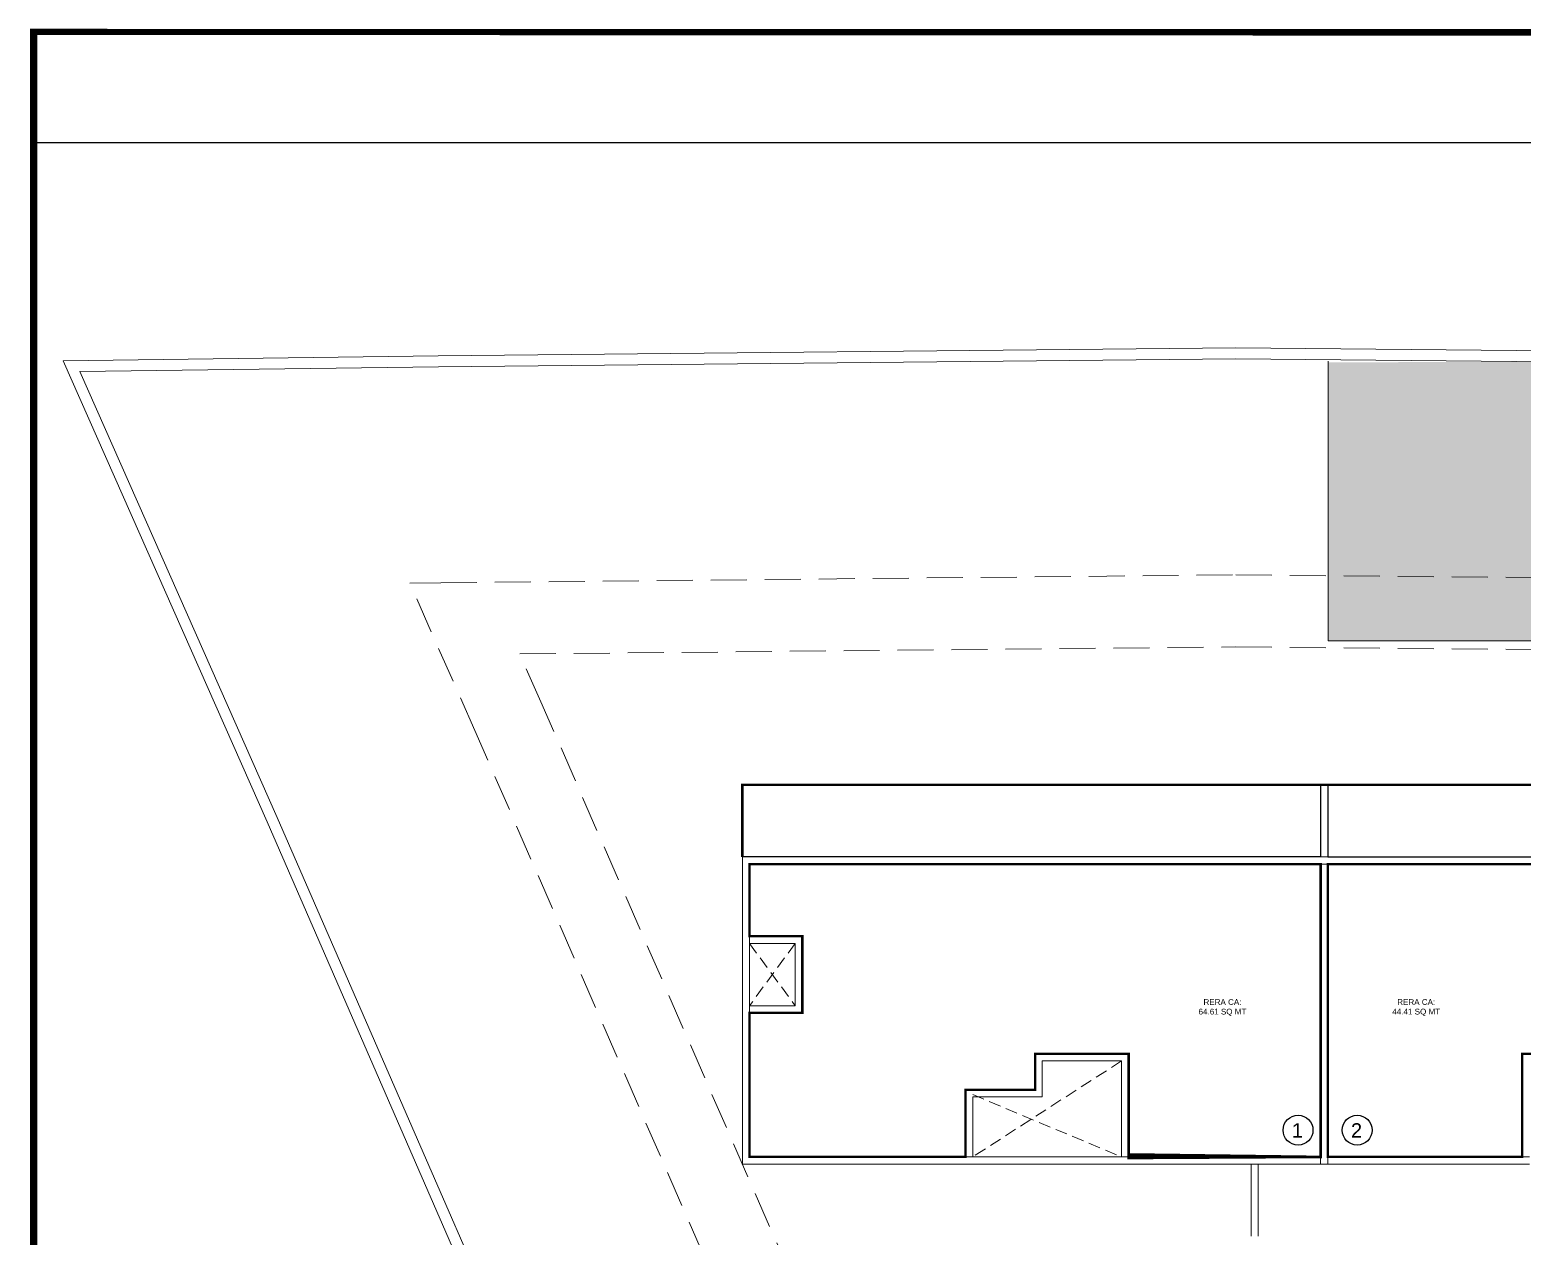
# Model space of a CAD drawing. Header units: inches. Extents: x 27644242 to 29005101, y -955243 to 216979.
# Drawn here: x 28689497 to 28720593, y -427969 to -402838 of the extents above; entities that cross this region are included whole.
import ezdxf

# ---------------------------------------------------------------- set-up
doc = ezdxf.new("R2010")
doc.units = ezdxf.units.IN
doc.header["$MEASUREMENT"] = 0
for name, pattern in [('01-Xref Col Podium Lvl-1$0$HIDDEN', [0.375, 0.25, -0.125]), ('DASHED2', [0.375, 0.25, -0.125]), ('HIDDEN', [0.375, 0.25, -0.125])]:
    doc.linetypes.add(name, pattern=pattern)
doc.layers.get('Defpoints').update_dxf_attribs({"color": 8})
for name, color, linetype, lineweight in [('AHC-A-DUCT', 14, 'HIDDEN', 5), ('ELEVATION', 40, 'Continuous', 13), ('RVA Site Boundary', 17, 'Continuous', 15), ('WALL', 7, 'Continuous', 20)]:
    doc.layers.add(name, color=color, linetype=linetype, lineweight=lineweight)
doc.layers.add('HATCH', color=9, linetype='Continuous')
doc.layers.add('text', color=7, linetype='Continuous')
doc.styles.add('AMITS', font='arial.ttf')

msp = doc.modelspace()

# ---------------------------------------------------------------- hatches: boundary and pattern name
at = {"layer": 'HATCH', "ltscale": 500, "true_color": 0x1f7f00, "transparency": 33554508}
h = msp.add_hatch(color=86, dxfattribs=at)
h.dxf.hatch_style = 1
h.paths.add_polyline_path([(28779889.84879807, -422813.4157959981), (28786372.80867438, -421095.5707552881), (28789422.1788566, -420346.9351086152), (28792994.83358131, -419610.3617037753), (28793157.15561027, -419576.8430665293), (28793126.05553561, -419444.3387031279), (28790698.81822665, -409851.5811627129), (28767243.4883089, -409753.6061679521), (28742984.1393928, -409734.6306570932), (28728662.28132491, -409729.332307402), (28716553.18118771, -409765.0434666501), (28716553.18118771, -415567.6496490162), (28773507.89615536, -415567.6496490162), (28773507.89615536, -424652.8610378784)])

# ---------------------------------------------------------------- linework, layer by layer
at = {"layer": 'AHC-A-DUCT', "linetype": 'DASHED2', "ltscale": 1000}
for p, q in [((28704493.88543048, -421868.6013236918), (28705443.8847982, -423168.6012061479)), ((28705443.8847982, -421868.6013236918), (28704493.88543048, -423168.6012061479)), ((28712243.88494673, -424318.600429865), (28709143.88478827, -426318.7084209924)), ((28709143.8848004, -425018.600449728), (28712243.8849588, -426318.6012284234))]:
    msp.add_line(p, q, dxfattribs=at)
at = {"layer": 'Defpoints', "linetype": 'Continuous', "const_width": 154.4264220221692}
msp.add_lwpolyline([(28798160.52801821, -402914.7716758186), (28798160.5280163, -477164.7716757888), (28689573.81143069, -477164.7716734791), (28689573.8114326, -402914.7716735164)], close=True, dxfattribs=at)
at = {"layer": 'Defpoints', "color": 6, "ltscale": 500}
msp.add_lwpolyline([(28689580.45462368, -453486.7552682777), (28798167.17120834, -453486.7552682777), (28798167.17120834, -405191.5592077089), (28689580.45462368, -405191.5592077089)], close=True, dxfattribs=at)
at = {"layer": 'Defpoints', "color": 3, "ltscale": 500}
for points in [[(28704343.88522076, -418568.6013143745), (28716393.88492954, -418568.6013143745), (28716393.88492954, -420068.5991027079), (28704343.88522076, -420068.5991027079)], [(28716543.88492941, -420068.5991027079), (28726244.45915818, -420068.5991027079), (28726244.45560125, -418568.5341927393), (28716543.88137248, -418568.5341927393)]]:
    msp.add_lwpolyline(points, close=True, dxfattribs=at)
at = {"layer": 'Defpoints', "ltscale": 500, "const_width": 50}
for points in [[(28704493.88522604, -426318.6014249482), (28704493.88522604, -423318.6012061479), (28705593.8847982, -423318.6012061479), (28705593.8847982, -421718.6013236918), (28704493.88522604, -421718.6013236918), (28704493.88522604, -420218.5991075843), (28716393.88492692, -420218.5990978315), (28716393.88493454, -426318.6014249482), (28712393.8849588, -426318.6013499581), (28712393.88495886, -424168.6004298692), (28710443.88478128, -424168.6004298692), (28710443.88478128, -424918.600449728), (28708994.01424389, -424918.600449728), (28708994.01424389, -426318.590727717), (28704493.88522604, -426318.6014249482)], [(28716543.88492941, -426318.6014249482), (28716543.88492941, -420218.6633442675), (28726244.45915818, -420218.5991027079), (28726244.45915818, -424168.5634244762), (28723843.94868635, -424168.5634244762), (28723843.94868635, -422718.6013115392), (28722044.10159469, -422718.6013115392), (28722044.10159469, -424168.6013083205), (28720593.8842954, -424168.6120848337), (28720593.9002719, -426318.6014249482), (28716543.88492941, -426318.6014249482)]]:
    msp.add_lwpolyline(points, dxfattribs=at)
at = {"layer": 'ELEVATION', "ltscale": 500}
msp.add_lwpolyline([(28716553.18118771, -409738.986726723), (28716553.18118771, -415567.6496490162), (28773507.89615536, -415567.6496490162), (28773507.89615536, -424578.9077658292)], dxfattribs=at)
at = {"layer": 'ELEVATION', "ltscale": 500, "const_width": 50}
msp.add_lwpolyline([(28704343.88522076, -420068.6013143745), (28704343.88522076, -418568.6013143745), (28770193.8744574, -418568.3420835522), (28770193.87447468, -420068.6013143745)], dxfattribs=at)
at = {"layer": 'RVA Site Boundary', "ltscale": 500}
for points in [[(28742304.7855835, -440733.9337227822), (28734332.7851065, -441459.5926029268), (28734049.91173604, -441519.624813389), (28733451.43442758, -441661.4990910055), (28714532.93110399, -446638.7073074129), (28712893.07794039, -447104.3037111713), (28712617.92700495, -447181.8108791613), (28711491.96059123, -447443.7683867508), (28711137.17756045, -447525.4083965046), (28707523.80794877, -448540.9617535553), (28707182.42538406, -448688.8304252335), (28706827.51257782, -447866.8457472203), (28701891.20449213, -436434.2641365764), (28694440.78779098, -419339.2980072759), (28690189.54789047, -409729.529001095), (28698006.8133503, -409626.9164272606), (28714624.73442255, -409462.1751297895), (28721195.21847697, -409521.3525530139), (28728661.98472109, -409499.3321819378), (28742984.2718978, -409504.6306903793)], [(28742304.7855835, -440733.9337227821), (28734332.7851065, -441459.5926029268), (28734049.91173604, -441519.624813389), (28733451.43442758, -441661.4990910055), (28714532.93110399, -446638.7073074129), (28712893.07794039, -447104.3037111712), (28712617.92700495, -447181.8108791613), (28711491.96059123, -447443.7683867508), (28711137.17756045, -447525.4083965046), (28707523.80794877, -448540.9617535553), (28707182.42538406, -448688.8304252335), (28706827.51257782, -447866.8457472203), (28701891.20449213, -436434.2641365764), (28694440.78779098, -419339.2980072759), (28690189.54789047, -409729.5290010949), (28698006.8133503, -409626.9164272606), (28714624.73442255, -409462.1751297895), (28721195.21847697, -409521.3525530139), (28728661.98472109, -409499.3321819378), (28742984.2718978, -409504.6306903792)]]:
    msp.add_lwpolyline(points, dxfattribs=at)
at = {"layer": 'RVA Site Boundary', "color": 5, "ltscale": 500}
for points in [[(28742304.7855835, -440733.9337227797), (28734332.7851065, -441459.592602924), (28734049.91173604, -441519.6248133858), (28733451.43442758, -441661.4990910036), (28714532.93110399, -446638.70730741), (28712893.07794039, -447104.303711169), (28712617.92700495, -447181.8108791602), (28711491.96059123, -447443.7683867482), (28711137.17756045, -447525.4083965016), (28707523.80794877, -448540.9617535552), (28707182.42538406, -448688.8304252332), (28706827.51257782, -447866.8457472181), (28701891.20449213, -436434.2641365757), (28694440.78779098, -419339.2980072727), (28690189.54789047, -409729.5290010949), (28698006.8133503, -409626.9164272589), (28714624.73442255, -409462.1751297867), (28721195.21847697, -409521.3525530105), (28728661.98472109, -409499.3321819348), (28742984.2718978, -409504.6306903777)], [(28742287.80044121, -440504.5289189445), (28734298.36591741, -441231.7747496803), (28733999.50417343, -441295.2000593329), (28733395.64013827, -441438.3513076039), (28714472.25611932, -446416.84357046), (28712830.48708711, -446882.9839384927), (28712560.65694443, -446958.9922942853), (28711440.1126099, -447219.688348308), (28711080.24039852, -447302.4994421242), (28707446.63415264, -448323.7403938632), (28707302.30495993, -448386.2560821715), (28707038.67020281, -447775.6730681544), (28702102.20674342, -436342.731609136), (28694651.38067624, -419246.826190277), (28690540.76746626, -409954.9385654619), (28698009.46275659, -409856.9014640128), (28714624.8387134, -409692.1853974715), (28721194.52188734, -409751.3556075218), (28728662.28132491, -409729.332307402), (28742984.1393928, -409734.6306570933)]]:
    msp.add_lwpolyline(points, dxfattribs=at)
at = {"layer": 'RVA Site Boundary', "linetype": '01-Xref Col Podium Lvl-1$0$HIDDEN', "ltscale": 3000}
for points in [[(28741955.48243984, -436016.1740612995), (28733624.94700053, -436774.4689253459), (28733013.26925281, -436904.2809582966), (28732304.0127387, -437072.416415001), (28713285.13685409, -442076.031325786), (28711605.88343762, -442552.8144726336), (28711440.15576043, -442599.4982423855), (28710425.69558245, -442835.5136834624), (28709966.25244772, -442941.2372912605), (28709865.10555313, -442969.6650690405), (28706230.5116601, -434551.8778113846), (28698771.67625735, -417437.5949881807), (28697412.45481857, -414365.1256943813), (28698061.29896847, -414356.6087048302), (28714626.87918639, -414192.3862869587), (28721180.89295996, -414251.4153696994), (28728668.0844424, -414229.3347621958), (28742981.54707329, -414234.6300060078)], [(28741844.70977272, -434520.0557754178), (28733400.47402824, -435288.7003172344), (28732684.52427927, -435440.6412579513), (28731940.13693884, -435617.1047841334), (28712889.43043235, -440629.0939108946), (28711197.68222106, -441109.4246506988), (28711066.65536576, -441146.3335584189), (28710744.0890917, -441221.3790092927), (28707606.61329899, -433954.9265454681), (28700145.10811771, -416834.5179208155), (28699705.31610051, -415840.3844926906), (28714627.55934405, -415692.4532501212), (28721176.34998417, -415751.4352904252), (28728670.0188149, -415729.3355804604), (28742980.68296678, -415734.6297889793)]]:
    msp.add_lwpolyline(points, dxfattribs=at)
at = {"layer": 'text', "color": 1, "ltscale": 500}
for centre in [(28715922.77984495, -425760.3069228278), (28717155.04400824, -425760.3069228278)]:
    msp.add_circle(centre, 311.4190134853125, dxfattribs=at)
at = {"layer": 'WALL', "ltscale": 500}
for p, q in [((28704343.88522604, -420068.5991027079), (28704343.88522604, -426468.6014249482)), ((28704343.88522604, -420068.5991027079), (28770193.87447468, -420068.5991027079)), ((28704493.88522604, -420218.5991027079), (28704493.88522604, -426318.6014249482)), ((28704493.88522604, -420218.5991027079), (28770043.87447641, -420218.5991027079)), ((28716393.88493466, -426468.6014249482), (28716393.88492954, -420218.5991027079)), ((28716393.88493191, -426318.6014249482), (28716393.88492692, -420218.6013191276)), ((28716543.88492941, -426468.6013083243), (28716543.88492941, -420218.6633442675)), ((28704493.88522604, -426318.6014249482), (28716393.88493191, -426318.6014249482)), ((28716543.88492941, -426318.6014249482), (28720743.88541319, -426318.6014249482)), ((28704343.88522604, -426468.6014249482), (28716393.88493466, -426468.6014249482)), ((28714943.88478954, -426468.5744874916), (28714943.88478954, -427968.5638587826)), ((28715093.88478954, -426468.574584464), (28715093.88478954, -427968.5638587826)), ((28716393.88493466, -426468.6014249482), (28720743.88541319, -426468.6014249482))]:
    msp.add_line(p, q, dxfattribs=at)
for points in [[(28716393.88492804, -420068.5991027079), (28716543.88492941, -420068.5991027079), (28716543.88174141, -418568.5535820536), (28716393.88174004, -418568.5535820536)], [(28705593.8847982, -421718.6013236918), (28704493.88522604, -421718.6013236918), (28704493.88522604, -423318.6012061479), (28705593.8847982, -423318.6012061479)], [(28705443.8847982, -421868.6013236918), (28704493.88543048, -421868.6013236918), (28704493.88543048, -423168.6012061479), (28705443.8847982, -423168.6012061479)]]:
    msp.add_lwpolyline(points, close=True, dxfattribs=at)
for points in [[(28708994.01424389, -426318.590727717), (28708994.01424389, -424918.600449728), (28710443.88478128, -424918.600449728), (28710443.88478128, -424168.6004298149), (28712393.88494582, -424168.6004298692), (28712393.8849588, -426318.6013499581)], [(28709144.01424389, -426318.590727717), (28709144.01424389, -425068.600449728), (28710593.88478128, -425068.600449728), (28710593.88478128, -424318.6004298191), (28712243.88494673, -424318.600429865), (28712243.8849588, -426318.6013508633)]]:
    msp.add_lwpolyline(points, dxfattribs=at)

# ---------------------------------------------------------------- texts
at = {"layer": 'text', "ltscale": 100, "char_height": 120, "width": 1715.234679162502, "attachment_point": 9, "style": 'AMITS'}
for s, insert in [('\\pxqc;RERA CA: \\P64.61 SQ MT', (28715206.05827155, -423383.5042662822)), ('\\pxqc;RERA CA: \\P44.41 SQ MT', (28719243.55847033, -423383.5042662822))]:
    msp.add_mtext(s, dxfattribs=dict(at, insert=insert))
at = {"layer": 'text', "color": 1, "ltscale": 100, "char_height": 300, "width": 744.9060423374176, "attachment_point": 1, "style": 'AMITS'}
for s, insert in [('\\pxqc;1', (28715536.84769337, -425615.8675015249)), ('\\pxqc;2', (28716769.11185665, -425615.8675015249))]:
    msp.add_mtext(s, dxfattribs=dict(at, insert=insert))

doc.saveas('drawing.dxf')
